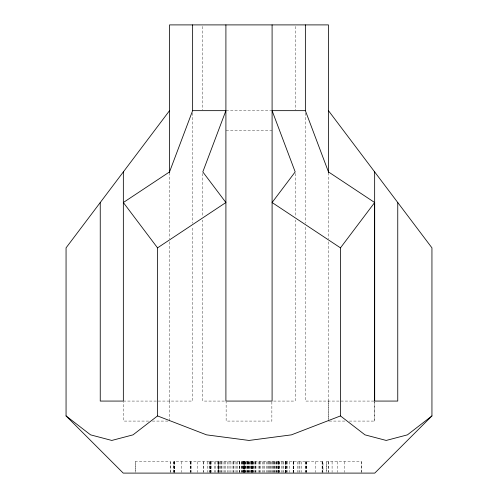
<?xml version="1.0" encoding="UTF-8"?>
<svg xmlns="http://www.w3.org/2000/svg" width="498" height="498" viewBox="0 0 498 498"><rect width="100%" height="100%" fill="white"/><g stroke="black" fill="none" stroke-linecap="round" stroke-linejoin="round"><path stroke-width="0.37" stroke-dasharray="2.49 1.87" d="M226.136 110.656L271.864 110.656M226.136 130.663L271.864 130.663M123.342 401.071L192.633 401.071L192.633 226.353M224.361 401.071L202.811 401.071L202.811 220.066M273.639 401.071L295.19 401.071L295.19 220.066M373.867 401.071L305.367 401.071L305.367 226.353M148.659 421.078L123.572 421.078L123.572 401.836M152.357 421.078L168.529 421.078M329.253 421.078L345.643 421.078M349.316 421.078L374.658 421.078L374.658 401.836M173.821 472.341L173.821 461.665L322.984 461.665L322.984 472.341M374.428 401.836L374.428 421.078M361.48 472.341L361.48 461.665L326.551 461.665L326.551 472.341M361.386 461.665L361.386 472.341M344.348 461.665L344.348 472.341M337.688 461.665L337.688 472.341M332.091 461.665L332.091 472.341M328.692 401.071L328.692 421.078M328.462 172.681L328.462 238.779M328.462 241.816L328.462 421.078M328.425 461.665L328.425 472.341M328.182 461.665L328.182 472.341M326.738 461.665L326.738 472.341M322.58 461.665L322.58 472.341M322.312 461.665L322.312 472.341M322.1 461.665L322.1 472.341M315.29 461.665L315.29 472.341M306.625 461.665L306.625 472.341M306.432 461.665L306.432 472.341M306.146 461.665L306.146 472.341M305.76 461.665L305.76 472.341M305.367 112.984L305.367 223.247M305.181 461.665L305.181 472.341M301.215 461.665L301.215 472.341M299.889 461.665L299.889 472.341M298.999 461.665L298.999 472.341M297.804 461.665L297.804 472.341M295.19 26.444L295.19 109.877M295.19 173.453L295.19 216.96M293.758 461.665L293.758 472.341M293.453 461.665L293.453 472.341M293.278 461.665L293.278 472.341M293.235 461.665L293.235 472.341M293.154 461.665L293.154 472.341M289.207 461.665L289.207 472.341M287.383 461.665L287.383 472.341M286.232 461.665L286.275 472.341M286.138 461.665L286.138 472.341M285.933 461.665L285.995 472.341M285.802 461.665L285.802 472.341M285.553 461.665L285.553 472.341M285.46 461.665L285.46 472.341M285.335 461.665L285.335 472.341M285.261 461.665L285.261 472.341M283.169 461.665L283.169 472.341M282.951 461.665L282.951 472.341M281.246 461.665L281.246 472.341M279.683 461.665L279.683 472.341M279.197 461.665L279.197 472.341M278.849 461.665L278.849 472.341M278.681 461.665L278.718 472.341M278.587 461.665L278.587 472.341M278.432 461.665L278.432 472.341M278.233 461.665L278.233 472.341M277.616 461.665L277.616 472.341M276.969 461.665L276.969 472.341M276.415 461.665L276.415 472.341M276.322 461.665L276.322 472.341M275.519 461.665L275.519 472.341M274.541 461.665L274.541 472.341M274.242 461.665L274.242 472.341M273.744 461.665L273.744 472.341M273.053 461.665L273.053 472.341M272.462 461.665L272.462 472.341M271.864 401.836L271.864 421.078L226.136 421.078L226.136 401.836M271.802 461.665L271.802 472.341M270.252 461.665L270.252 472.341M269.96 461.665L269.96 472.341M269.069 461.665L269.069 472.341M268.578 461.665L268.578 472.341M267.171 461.665L267.171 472.341M266.542 461.665L266.592 472.341M264.606 461.665L264.606 472.341M263.822 461.665L263.896 472.341M262.683 461.665L262.683 472.341M260.062 461.665L260.062 472.341M259.95 461.665L259.95 472.341M259.614 461.665L259.589 472.341M258.12 461.665L258.12 472.341M255.997 461.665L255.997 472.341M255.717 461.665L255.717 472.341M255.412 461.665L255.412 472.341M254.372 461.665L254.372 472.341M253.258 461.665L253.258 472.341M253.158 461.665L253.158 472.341M252.735 461.665L252.735 472.341M252.536 461.665L252.536 472.341M252.256 461.665L252.256 472.341M252.15 461.665L252.15 472.341M251.77 461.665L251.77 472.341M251.727 461.665L251.727 472.341M251.465 461.665L251.465 472.341M251.197 461.665L251.197 472.341M250.233 461.665L250.239 472.341M249.959 461.665L249.959 472.341M249.847 461.665L249.847 472.341M248.981 461.665L248.981 472.341M248.707 461.665L248.707 472.341M248.402 461.665L248.402 472.341M247.923 461.665L247.923 472.341M247.643 461.665L247.643 472.341M247.518 461.665L247.518 472.341M246.908 461.665L246.908 472.341M245.993 461.665L245.993 472.341M245.813 461.665L245.813 472.341M245.458 461.665L245.458 472.341M244.748 461.665L244.748 472.341M244.456 461.665L244.456 472.341M244.313 461.665L244.313 472.341M244.194 461.665L244.194 472.341M244.101 472.341L244.101 461.665L244.032 472.341M243.939 461.665L243.939 472.341M243.783 461.665L243.783 472.341M243.59 461.665L243.59 472.341M243.385 461.665L243.385 472.341M243.03 461.665L243.03 472.341M242.439 461.665L242.439 472.341M242.146 461.665L242.146 472.341M241.686 461.665L241.686 472.341M241.188 461.665L241.188 472.341M239.824 461.665L239.824 472.341M239.401 461.665L239.401 472.341M239.208 461.665L239.208 472.341M237.621 461.665L237.621 472.341M236.233 461.665L236.233 472.341M235.056 461.665L235.056 472.341M233.755 461.665L233.755 472.341M233.388 461.665L233.388 472.341M232.043 461.665L232.043 472.341M230.101 461.665L230.101 472.341M228.962 461.665L228.962 472.341M227.449 461.665L227.449 472.341M225.594 461.665L225.594 472.341M224.666 461.665L224.666 472.341M223.029 461.665L223.029 472.341M221.747 461.665L221.747 472.341M221.056 461.665L221.056 472.341M220.851 461.665L220.851 472.341M219.288 461.665L219.288 472.341M218.859 461.665L218.859 472.341M218.572 461.665L218.572 472.341M218.385 461.665L218.385 472.341M217.744 461.665L217.744 472.341M215.36 461.665L215.36 472.341M214.37 461.665L214.37 472.341M211.127 461.665L211.127 472.341M210.853 461.665L210.853 472.341M210.754 461.665L210.754 472.341M210.654 461.665L210.654 472.341M210.567 461.665L210.492 472.341M210.386 461.665L210.386 472.341M209.521 461.665L209.521 472.341M209.141 461.665L209.141 472.341M207.342 461.665L207.342 472.341M203.651 461.665L203.651 472.341M203.352 461.665L203.352 472.341M202.811 26.444L202.811 109.877M202.811 173.453L202.811 216.96M197.756 461.665L197.756 472.341M192.633 112.984L192.633 223.247M191.139 461.665L191.139 472.341M190.659 461.665L190.659 472.341M190.373 461.665L190.373 472.341M190.18 461.665L190.18 472.341M181.515 461.665L181.515 472.341M174.493 461.665L174.493 472.341M174.3 461.665L174.3 472.341M174.2 461.665L174.2 472.341M174.063 461.665L174.063 472.341M173.852 461.665L173.939 472.341M170.391 472.341L170.391 461.665L135.325 461.665L135.325 472.341M170.254 461.665L170.254 472.341M169.538 172.681L169.538 238.779M169.538 241.816L169.538 401.071M169.308 401.071L169.308 421.078M135.419 461.665L135.419 472.341M218.28 472.341L218.28 461.665L218.242 472.341"/><path stroke-width="0.75" d="M397.753 202.524L397.753 401.071L374.658 401.071L374.664 202.53L328.462 171.903L305.367 110.656L305.367 24.9M192.633 24.9L192.633 110.656L169.538 171.903L123.342 202.524L157.53 247.855L157.53 415.93L133.022 434.854L111.795 440.444L90.568 434.854L66.06 415.93L66.06 247.855L169.538 110.656M328.462 110.656L431.94 247.855L431.94 415.93L407.432 434.854L386.205 440.444L364.978 434.854L340.47 415.93L340.47 247.855L374.664 202.53M431.94 415.93L374.77 473.1L123.23 473.1L66.06 415.93M157.53 247.855L225.905 202.524L202.811 171.903L225.905 110.656L192.633 110.656M340.47 415.93L291.448 434.854L249 440.444L206.552 434.854L157.53 415.93M305.367 110.656L272.095 110.656L295.19 171.903L272.089 202.524L340.47 247.855M374.658 171.903L374.658 401.071M328.462 172.775L328.462 24.9L169.538 24.9L169.538 172.775M272.095 24.9L272.095 401.071L225.905 401.071L225.905 24.9M123.342 171.903L123.342 401.071L100.247 401.071L100.247 202.524"/></g></svg>
